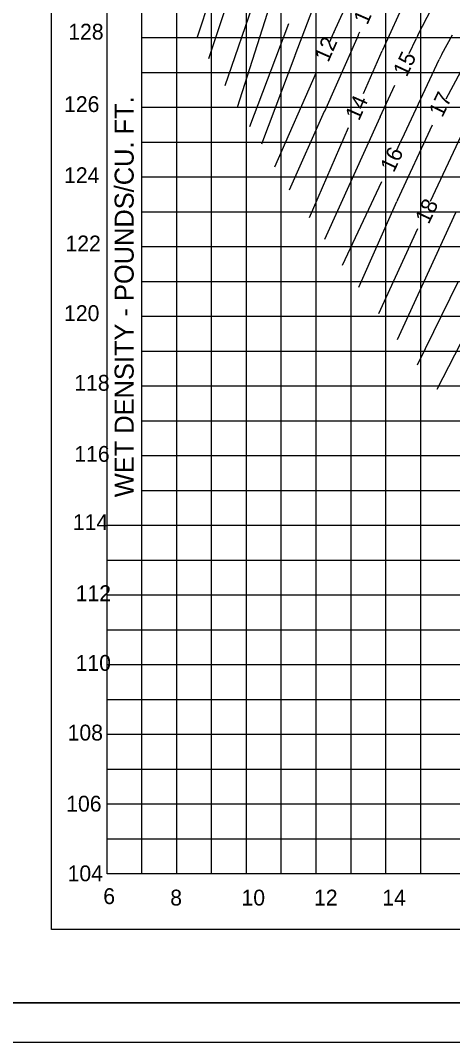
# Model space of a CAD drawing. Extents: x 997.6 to 1036.7, y 998.9 to 1022.6.
# Drawn here: x 1012.56 to 1018.01, y 1000 to 1012.91 of the extents above; entities that cross this region are included whole.
import ezdxf

# ---------------------------------------------------------------- set-up
doc = ezdxf.new("R2010")
doc.units = 0
for name, color, linetype in [('Level 1', 7, 'Continuous'), ('Level 10', 7, 'Continuous'), ('Level 11', 7, 'Continuous'), ('Level 14', 7, 'Continuous')]:
    doc.layers.add(name, color=color, linetype=linetype)

msp = doc.modelspace()

# ---------------------------------------------------------------- linework, layer by layer
at = {"layer": 'Level 1'}
for p, q in [((1014.934, 1012.429), (1015.518, 1014.17)), ((1014.791, 1012.703), (1015.221, 1014.003)), ((1015.298, 1011.815), (1015.856, 1013.567)), ((1016.027, 1012.47), (1016.462, 1013.627)), ((1016.515, 1012.756), (1016.906, 1013.627)), ((1015.141, 1012.089), (1015.625, 1013.496)), ((1017.131, 1012.54), (1017.43, 1013.198)), ((1017.576, 1012.725), (1017.753, 1013.067)), ((1015.455, 1011.571), (1015.947, 1012.873)), ((1016.399, 1011.766), (1016.824, 1012.726)), ((1016.463, 1012.638), (1016.511, 1012.748)), ((1016.829, 1012.739), (1016.842, 1012.768)), ((1017.467, 1012.491), (1017.554, 1012.679)), ((1017.879, 1012.485), (1018.014, 1012.729)), ((1016.888, 1011.988), (1017.125, 1012.527)), ((1015.604, 1011.353), (1016.026, 1012.468)), ((1017.378, 1011.415), (1017.844, 1012.417)), ((1015.77, 1011.063), (1016.295, 1012.257)), ((1017.933, 1011.92), (1018.118, 1012.263)), ((1017.1, 1011.693), (1017.284, 1012.093)), ((1015.954, 1010.772), (1016.397, 1011.762)), ((1016.4, 1010.149), (1017.098, 1011.687)), ((1016.208, 1010.422), (1016.7, 1011.557)), ((1017.318, 1010.642), (1017.76, 1011.593)), ((1017.303, 1011.256), (1017.375, 1011.41)), ((1017.734, 1010.626), (1018.124, 1011.453)), ((1016.624, 1009.817), (1017.122, 1010.874)), ((1016.83, 1009.54), (1017.31, 1010.624)), ((1017.319, 1008.882), (1018.056, 1010.483)), ((1017.081, 1009.208), (1017.576, 1010.284)), ((1017.57, 1008.56), (1018.083, 1009.609)), ((1017.82, 1008.251), (1018.188, 1008.972))]:
    msp.add_line(p, q, dxfattribs=at)
for points in [[(1012.947, 1001.426), (1012.947, 1020.786)], [(1013.651, 1002.13), (1013.651, 1019.73)], [(1014.091, 1002.13), (1014.091, 1019.73)], [(1014.531, 1002.13), (1014.531, 1019.73)], [(1014.971, 1002.13), (1014.971, 1019.73)], [(1015.411, 1002.13), (1015.411, 1019.73)], [(1015.851, 1002.13), (1015.851, 1019.73)], [(1016.291, 1002.13), (1016.291, 1019.73)], [(1016.731, 1002.13), (1016.731, 1019.73)], [(1017.171, 1002.13), (1017.171, 1019.73)], [(1017.611, 1002.13), (1017.611, 1019.73)], [(1023.327, 1012.69), (1014.091, 1012.69)], [(1023.331, 1012.25), (1014.091, 1012.25)], [(1023.331, 1011.81), (1014.091, 1011.81)], [(1023.331, 1011.37), (1014.091, 1011.37)], [(1026.851, 1010.93), (1014.091, 1010.93)], [(1026.851, 1010.49), (1014.091, 1010.49)], [(1026.851, 1010.05), (1014.091, 1010.05)], [(1026.851, 1009.61), (1014.091, 1009.61)], [(1026.851, 1009.17), (1014.091, 1009.17)], [(1026.851, 1008.73), (1014.091, 1008.73)], [(1026.851, 1008.29), (1014.091, 1008.29)], [(1026.851, 1007.85), (1014.091, 1007.85)], [(1026.851, 1007.41), (1014.091, 1007.41)], [(1026.851, 1006.97), (1014.091, 1006.97)], [(1026.851, 1006.53), (1013.651, 1006.53)], [(1026.851, 1006.09), (1013.651, 1006.09)], [(1026.851, 1005.65), (1013.651, 1005.65)], [(1026.851, 1005.21), (1013.651, 1005.21)], [(1026.851, 1004.77), (1013.651, 1004.77)], [(1026.851, 1004.33), (1013.651, 1004.33)], [(1026.851, 1003.89), (1013.651, 1003.89)], [(1026.851, 1003.45), (1013.651, 1003.45)], [(1026.851, 1003.01), (1013.651, 1003.01)], [(1026.851, 1002.57), (1013.651, 1002.57)], [(1026.851, 1002.13), (1013.651, 1002.13)], [(1027.907, 1001.426), (1012.947, 1001.426)]]:
    msp.add_lwpolyline(points, dxfattribs=at)
for centre, start, end in [((1017.518, 1012.305), 155.7807, 156.2751), ((1015.818, 1013.171), 336.1397, 336.8691), ((1018.553, 1012.219), 152.6367, 155.3029), ((1018.132, 1012.085), 155.5691, 156.2974), ((1014.997, 1012.857), 339.2868, 339.3994), ((1018.841, 1011.953), 151.0381, 155.0498), ((1015.393, 1012.211), 335.8771, 336.1397), ((1018.099, 1011.233), 155.3029, 155.6164), ((1016.38, 1011.879), 334.7485, 335.0498), ((1018.316, 1010.179), 155.1042, 156.1379)]:
    msp.add_arc(centre, 1.1, start, end, dxfattribs=at)
at = {"layer": 'Level 10'}
msp.add_line((1035.5, 1000.5), (1007, 1000.5), dxfattribs=at)
at = {"layer": 'Level 11'}
msp.add_lwpolyline([(1035.5, 1021.5), (1007, 1021.5), (1007, 1000.5), (1035.5, 1000.5)], close=True, dxfattribs=at)
at = {"layer": 'Level 14'}
msp.add_line((1036, 1000), (1000, 1000), dxfattribs=at)

# ---------------------------------------------------------------- texts
at = {"layer": 'Level 1'}
for s, height, rotation, p in [('13', 0.2, 66.3981, (1016.937, 1012.844)), ('12', 0.2, 66.2282, (1016.444, 1012.372)), ('15', 0.2, 64.7714, (1017.434, 1012.185)), ('17', 0.2, 64.2522, (1017.884, 1011.674)), ('WET DENSITY - POUNDS/CU. FT.', 0.24, 90, (1013.986, 1006.888)), ('14', 0.2, 66.1281, (1016.832, 1011.633)), ('16', 0.2, 64.6145, (1017.271, 1010.979)), ('18', 0.2, 64.7074, (1017.712, 1010.326))]:
    msp.add_text(s, height=height, rotation=rotation, dxfattribs=at).set_placement(p)
for s, p in [('128', (1013.16, 1012.668)), ('126', (1013.107, 1011.753)), ('124', (1013.107, 1010.855)), ('122', (1013.125, 1009.993)), ('120', (1013.107, 1009.113)), ('118', (1013.236, 1008.233)), ('116', (1013.236, 1007.335)), ('114', (1013.218, 1006.473)), ('112', (1013.254, 1005.575)), ('110', (1013.253, 1004.695)), ('108', (1013.152, 1003.815)), ('106', (1013.134, 1002.917)), ('104', (1013.152, 1002.037)), ('6', (1013.602, 1001.749)), ('8', (1014.448, 1001.731)), ('10', (1015.348, 1001.731)), ('12', (1016.264, 1001.731)), ('14', (1017.126, 1001.731))]:
    msp.add_text(s, height=0.2, dxfattribs=at).set_placement(p)

doc.saveas('drawing.dxf')
